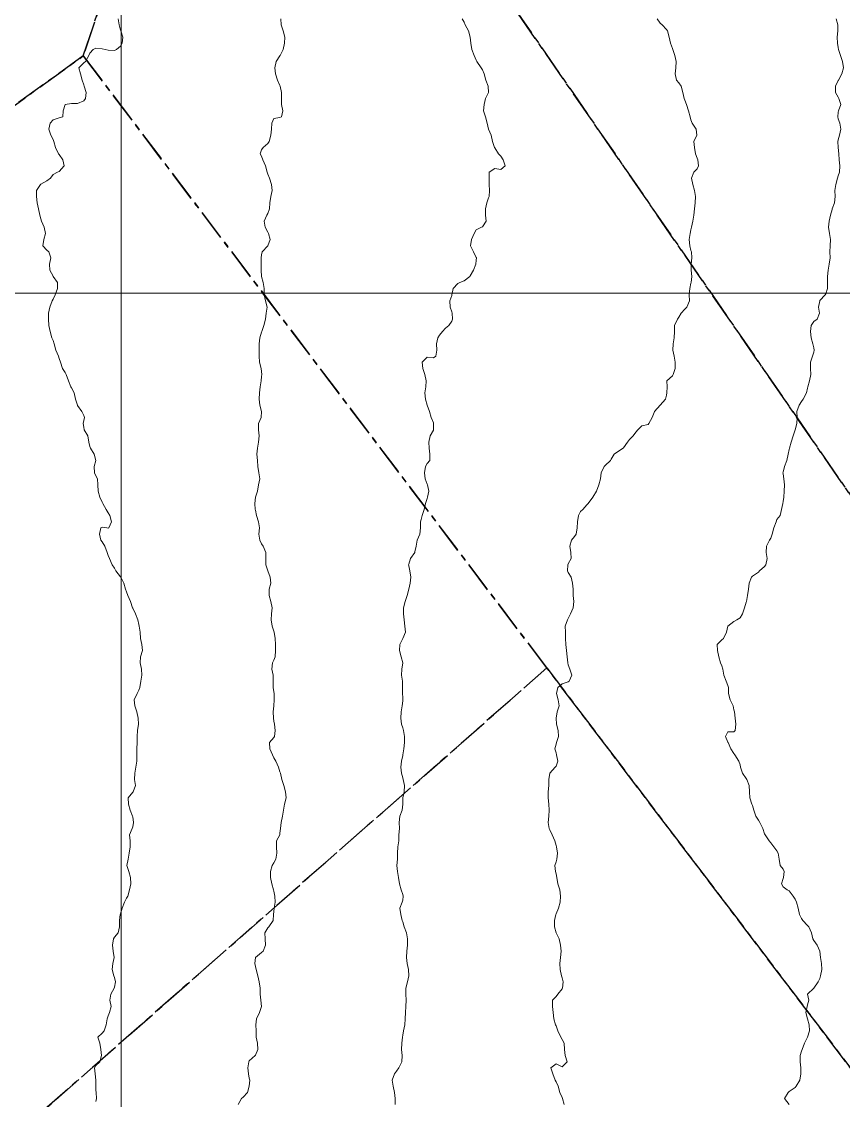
# Model space of a CAD drawing. Header units: centimetres. Extents: x 0 to 642158, y -847 to 649707.
# Drawn here: x 616558.7 to 616625.7, y 620521.6 to 620609.5 of the extents above; entities that cross this region are included whole.
import ezdxf

# ---------------------------------------------------------------- set-up
doc = ezdxf.new("R2010")
doc.units = ezdxf.units.CM
doc.header["$MEASUREMENT"] = 0
doc.linetypes.add('CENTERX2', pattern=[4, 2.5, -0.5, 0.5, -0.5])
doc.layers.add('MEV_grille', color=254, linetype='Continuous', lineweight=9)
doc.layers.add('WAL_topographie 0.5', color=253, linetype='Continuous', lineweight=20)
doc.layers.add('SPW_parcellaire cadastral', color=7, linetype='CENTERX2', lineweight=25, true_color=0xff0542)

# ---------------------------------------------------------------- blocks, each defined once
blk = doc.blocks.new('*U114')
at = {"layer": 'MEV_grille', "transparency": 33554687}
blk.add_lwpolyline([(-1338.461, 0), (1338.461, 0)], dxfattribs=at)
blk = doc.blocks.new('*U115')
at = {"layer": 'MEV_grille', "color": 0, "linetype": 'ByBlock', "lineweight": -2, "transparency": 16777216}
blk.add_blockref('*U114', (0, -1800), dxfattribs=at)
blk = doc.blocks.new('*U112')
at = {"layer": 'MEV_grille', "transparency": 33554687}
blk.add_lwpolyline([(0, 1825.476), (0, -1825.476)], dxfattribs=at)
blk = doc.blocks.new('*U113')
at = {"layer": 'MEV_grille', "color": 0, "linetype": 'ByBlock', "lineweight": -2, "transparency": 16777216}
blk.add_blockref('*U112', (1200, 0), dxfattribs=at)

msp = doc.modelspace()

# ---------------------------------------------------------------- linework, layer by layer
at = {"layer": 'SPW_parcellaire cadastral'}
for points in [[(616589.488, 620683.691), (616586.467, 620680.513), (616576.104, 620643.589), (616563.716, 620606.723), (616556.94, 620601.846), (616483.948, 620666.289), (616548.952, 620732.686), (616589.488, 620683.691)], [(616586.467, 620680.513), (616660.015, 620563.348), (616675.379, 620533.18), (616659.621, 620522.549), (616576.104, 620643.589), (616586.467, 620680.513)], [(616576.104, 620643.589), (616659.621, 620522.549), (616640.346, 620505.66), (616601.502, 620556.835), (616563.716, 620606.723), (616576.104, 620643.589)], [(616527.434, 620579.929), (616556.94, 620601.846), (616563.716, 620606.723), (616601.502, 620556.835), (616552.457, 620513.727), (616515.538, 620481.281), (616475.284, 620538.918), (616498.851, 620558.501), (616527.434, 620579.929)], [(616552.457, 620513.727), (616601.502, 620556.835), (616640.346, 620505.66), (616625.107, 620492.31), (616621.716, 620495.845), (616618.025, 620492.45), (616621.268, 620488.95), (616593.857, 620464.968), (616552.457, 620513.727)]]:
    msp.add_lwpolyline(points, dxfattribs=at)
at = {"layer": 'WAL_topographie 0.5'}
for points in [[(616566.563, 620609.75), (616566.65, 620609.25), (616566.75, 620608.817), (616566.768, 620608.75), (616566.941, 620608.25), (616566.875, 620607.75), (616566.75, 620607.521), (616566.425, 620607.25), (616566.25, 620607.163), (616565.75, 620607.196), (616565.5, 620607.25), (616565.25, 620607.307), (616564.75, 620607.359), (616564.531, 620607.25), (616564.25, 620606.929), (616564.176, 620606.75), (616563.9, 620606.25), (616563.75, 620606.156), (616563.344, 620605.75), (616563.479, 620605.25), (616563.62, 620604.75), (616563.75, 620604.368), (616563.786, 620604.25), (616563.939, 620603.75), (616563.895, 620603.25), (616563.75, 620603.054), (616563.25, 620602.85), (616562.75, 620602.838), (616562.25, 620602.75), (616562.25, 620602.75), (616562.083, 620602.25), (616562.062, 620601.75), (616561.75, 620601.669), (616561.25, 620601.507), (616561.031, 620601.25), (616560.902, 620600.75), (616561.067, 620600.25), (616561.25, 620599.912), (616561.326, 620599.75), (616561.461, 620599.25), (616561.694, 620598.75), (616561.75, 620598.672), (616562.037, 620598.25), (616562.169, 620597.75), (616561.75, 620597.286), (616561.607, 620597.25), (616561.25, 620597.058), (616561.05, 620596.75), (616560.75, 620596.528), (616560.25, 620596.263), (616560.237, 620596.25), (616559.912, 620595.75), (616559.891, 620595.25), (616559.957, 620594.75), (616560.071, 620594.25), (616560.172, 620593.75), (616560.25, 620593.438), (616560.308, 620593.25), (616560.536, 620592.75), (616560.637, 620592.25), (616560.508, 620591.75), (616560.409, 620591.25), (616560.75, 620590.875), (616560.906, 620590.75), (616561.071, 620590.25), (616560.958, 620589.75), (616560.993, 620589.25), (616561.25, 620588.776), (616561.271, 620588.75), (616561.615, 620588.25), (616561.605, 620587.75), (616561.422, 620587.25), (616561.25, 620586.906), (616561.172, 620586.75), (616560.98, 620586.25), (616560.883, 620585.75), (616560.869, 620585.25), (616560.909, 620584.75), (616561.018, 620584.25), (616561.154, 620583.75), (616561.25, 620583.523), (616561.341, 620583.25), (616561.483, 620582.75), (616561.692, 620582.25), (616561.75, 620582.071), (616561.862, 620581.75), (616562.016, 620581.25), (616562.25, 620580.924), (616562.332, 620580.75), (616562.521, 620580.25), (616562.704, 620579.75), (616562.75, 620579.663), (616562.976, 620579.25), (616563.094, 620578.75), (616563.237, 620578.25), (616563.25, 620578.226), (616563.607, 620577.75), (616563.75, 620577.417), (616563.806, 620577.25), (616563.75, 620577), (616563.703, 620576.75), (616563.75, 620576.464), (616563.792, 620576.25), (616564.083, 620575.75), (616564.161, 620575.25), (616564.25, 620574.893), (616564.292, 620574.75), (616564.602, 620574.25), (616564.73, 620573.75), (616564.605, 620573.25), (616564.639, 620572.75), (616564.75, 620572.5), (616564.865, 620572.25), (616564.902, 620571.75), (616564.933, 620571.25), (616565.076, 620570.75), (616565.25, 620570.353), (616565.314, 620570.25), (616565.59, 620569.75), (616565.75, 620569.482), (616565.87, 620569.25), (616566.013, 620568.75), (616565.788, 620568.25), (616565.75, 620568.23), (616565.65, 620568.25), (616565.25, 620568.319), (616565.15, 620568.25), (616565.039, 620567.75), (616565.148, 620567.25), (616565.25, 620567.105), (616565.484, 620566.75), (616565.665, 620566.25), (616565.75, 620566), (616565.848, 620565.75), (616566.083, 620565.25), (616566.25, 620564.96), (616566.38, 620564.75), (616566.75, 620564.276), (616566.772, 620564.25), (616567.025, 620563.75), (616567.156, 620563.25), (616567.25, 620563.033), (616567.36, 620562.75), (616567.565, 620562.25), (616567.732, 620561.75), (616567.75, 620561.708), (616567.966, 620561.25), (616568.172, 620560.75), (616568.25, 620560.387), (616568.281, 620560.25), (616568.344, 620559.75), (616568.386, 620559.25), (616568.484, 620558.75), (616568.544, 620558.25), (616568.393, 620557.75), (616568.358, 620557.25), (616568.468, 620556.75), (616568.478, 620556.25), (616568.395, 620555.75), (616568.339, 620555.25), (616568.25, 620555.041), (616568.104, 620554.75), (616567.861, 620554.25), (616567.912, 620553.75), (616568.079, 620553.25), (616568.204, 620552.75), (616568.213, 620552.25), (616568.125, 620551.75), (616568.1, 620551.25), (616568.117, 620550.75), (616568.095, 620550.25), (616568.089, 620549.75), (616568.089, 620549.25), (616568.009, 620548.75), (616567.911, 620548.25), (616567.88, 620547.75), (616567.967, 620547.25), (616567.792, 620546.75), (616567.75, 620546.714), (616567.379, 620546.25), (616567.402, 620545.75), (616567.55, 620545.25), (616567.739, 620544.75), (616567.75, 620544.694), (616567.816, 620544.25), (616567.75, 620543.886), (616567.694, 620543.75), (616567.49, 620543.25), (616567.53, 620542.75), (616567.54, 620542.25), (616567.453, 620541.75), (616567.371, 620541.25), (616567.279, 620540.75), (616567.437, 620540.25), (616567.574, 620539.75), (616567.603, 620539.25), (616567.492, 620538.75), (616567.336, 620538.25), (616567.25, 620538.074), (616567.088, 620537.75), (616566.885, 620537.25), (616566.75, 620536.796), (616566.737, 620536.75), (616566.659, 620536.25), (616566.659, 620535.75), (616566.55, 620535.25), (616566.25, 620534.904), (616566.185, 620534.75), (616566.099, 620534.25), (616566.15, 620533.75), (616566.226, 620533.25), (616566.135, 620532.75), (616566.058, 620532.25), (616566.21, 620531.75), (616566.25, 620531.6), (616566.33, 620531.25), (616566.25, 620530.812), (616566.235, 620530.75), (616565.974, 620530.25), (616565.88, 620529.75), (616565.991, 620529.25), (616565.856, 620528.75), (616565.75, 620528.481), (616565.656, 620528.25), (616565.594, 620527.75), (616565.406, 620527.25), (616565.25, 620527.071), (616564.904, 620526.75), (616565.071, 620526.25), (616565.144, 620525.75), (616565.2, 620525.25), (616565.073, 620524.75), (616564.75, 620524.427), (616564.63, 620524.25), (616564.684, 620523.75), (616564.728, 620523.25), (616564.727, 620522.75), (616564.75, 620522.417), (616564.759, 620522.25), (616564.783, 620521.75), (616564.75, 620521.5)], [(616579.809, 620609.75), (616579.836, 620609.25), (616580, 620608.75), (616580.157, 620608.25), (616580.125, 620607.75), (616580.01, 620607.25), (616579.772, 620606.75), (616579.75, 620606.725), (616579.433, 620606.25), (616579.335, 620605.75), (616579.38, 620605.25), (616579.54, 620604.75), (616579.75, 620604.294), (616579.77, 620604.25), (616579.873, 620603.75), (616579.861, 620603.25), (616579.861, 620602.75), (616579.99, 620602.25), (616579.861, 620601.75), (616579.75, 620601.691), (616579.25, 620601.613), (616579.076, 620601.25), (616579.066, 620600.75), (616579.015, 620600.25), (616578.875, 620599.75), (616578.75, 620599.583), (616578.387, 620599.25), (616578.25, 620599.062), (616578.146, 620598.75), (616578.25, 620598.542), (616578.363, 620598.25), (616578.574, 620597.75), (616578.696, 620597.25), (616578.75, 620597.092), (616578.891, 620596.75), (616579.067, 620596.25), (616579.112, 620595.75), (616579, 620595.25), (616578.93, 620594.75), (616578.905, 620594.25), (616578.75, 620593.875), (616578.675, 620593.75), (616578.464, 620593.25), (616578.538, 620592.75), (616578.75, 620592.361), (616578.813, 620592.25), (616578.944, 620591.75), (616578.75, 620591.25), (616578.75, 620591.25), (616578.3, 620590.75), (616578.25, 620590.5), (616578.213, 620590.25), (616578.22, 620589.75), (616578.217, 620589.25), (616578.25, 620588.75), (616578.25, 620588.75), (616578.384, 620588.25), (616578.448, 620587.75), (616578.471, 620587.25), (616578.577, 620586.75), (616578.697, 620586.25), (616578.63, 620585.75), (616578.563, 620585.25), (616578.432, 620584.75), (616578.268, 620584.25), (616578.25, 620584.204), (616578.115, 620583.75), (616578.053, 620583.25), (616578.062, 620582.75), (616578.05, 620582.25), (616578.083, 620581.75), (616578.219, 620581.25), (616578.25, 620581), (616578.267, 620580.75), (616578.25, 620580.583), (616578.218, 620580.25), (616578.128, 620579.75), (616578.069, 620579.25), (616578.044, 620578.75), (616578.114, 620578.25), (616578.233, 620577.75), (616578.21, 620577.25), (616578, 620576.75), (616578, 620576.25), (616578.053, 620575.75), (616578.012, 620575.25), (616577.921, 620574.75), (616577.85, 620574.25), (616577.93, 620573.75), (616577.95, 620573.25), (616578.036, 620572.75), (616578.1, 620572.25), (616578.008, 620571.75), (616577.926, 620571.25), (616577.75, 620570.75), (616577.75, 620570.75), (616577.687, 620570.25), (616577.737, 620569.75), (616577.75, 620569.7), (616577.848, 620569.25), (616578.012, 620568.75), (616578.088, 620568.25), (616578.027, 620567.75), (616578.103, 620567.25), (616578.25, 620566.962), (616578.372, 620566.75), (616578.583, 620566.25), (616578.606, 620565.75), (616578.607, 620565.25), (616578.75, 620564.75), (616578.75, 620564.75), (616578.942, 620564.25), (616579, 620563.75), (616578.881, 620563.25), (616578.875, 620562.75), (616578.994, 620562.25), (616579.113, 620561.75), (616579.068, 620561.25), (616579.023, 620560.75), (616579.109, 620560.25), (616579.25, 620559.827), (616579.279, 620559.75), (616579.366, 620559.25), (616579.375, 620558.75), (616579.391, 620558.25), (616579.368, 620557.75), (616579.25, 620557.483), (616579.141, 620557.25), (616579.079, 620556.75), (616579.202, 620556.25), (616579.185, 620555.75), (616579.182, 620555.25), (616579.25, 620554.893), (616579.276, 620554.75), (616579.285, 620554.25), (616579.25, 620553.75), (616579.25, 620553.75), (616579.194, 620553.25), (616579.21, 620552.75), (616579.25, 620552.5), (616579.296, 620552.25), (616579.365, 620551.75), (616579.311, 620551.25), (616579.25, 620551.181), (616578.893, 620550.75), (616578.919, 620550.25), (616579.128, 620549.75), (616579.25, 620549.519), (616579.409, 620549.25), (616579.636, 620548.75), (616579.75, 620548.375), (616579.784, 620548.25), (616579.901, 620547.75), (616580.056, 620547.25), (616580.202, 620546.75), (616580.25, 620546.25), (616580.25, 620546.25), (616580.25, 620546.25), (616580.125, 620545.75), (616580.036, 620545.25), (616579.944, 620544.75), (616579.842, 620544.25), (616579.791, 620543.75), (616579.75, 620543.375), (616579.725, 620543.25), (616579.475, 620542.75), (616579.464, 620542.25), (616579.5, 620541.75), (616579.4, 620541.25), (616579.25, 620540.95), (616579.117, 620540.75), (616578.975, 620540.25), (616578.97, 620539.75), (616579.091, 620539.25), (616579.228, 620538.75), (616579.25, 620538.639), (616579.333, 620538.25), (616579.364, 620537.75), (616579.277, 620537.25), (616579.25, 620537), (616579.221, 620536.75), (616579.196, 620536.25), (616578.85, 620535.75), (616578.75, 620535.667), (616578.516, 620535.25), (616578.529, 620534.75), (616578.565, 620534.25), (616578.369, 620533.75), (616578.25, 620533.636), (616577.75, 620533.25), (616577.75, 620533.25), (616577.694, 620532.75), (616577.75, 620532.5), (616577.805, 620532.25), (616577.937, 620531.75), (616578.065, 620531.25), (616578.13, 620530.75), (616578.139, 620530.25), (616578.187, 620529.75), (616578.25, 620529.25), (616578.25, 620529.25), (616578.25, 620529.25), (616578.074, 620528.75), (616577.845, 620528.25), (616577.788, 620527.75), (616577.801, 620527.25), (616577.802, 620526.75), (616577.904, 620526.25), (616577.941, 620525.75), (616577.75, 620525.286), (616577.721, 620525.25), (616577.25, 620524.806), (616577.214, 620524.75), (616577.13, 620524.25), (616577.189, 620523.75), (616577.25, 620523.417), (616577.279, 620523.25), (616577.25, 620522.75), (616577.25, 620522.75), (616577.11, 620522.25), (616576.75, 620521.859), (616576.603, 620521.75), (616576.343, 620521.25)], [(616594.592, 620609.75), (616594.75, 620609.478), (616594.85, 620609.25), (616595.107, 620608.75), (616595.25, 620608.25), (616595.25, 620608.25), (616595.292, 620607.75), (616595.375, 620607.25), (616595.566, 620606.75), (616595.75, 620606.361), (616595.787, 620606.25), (616596.136, 620605.75), (616596.25, 620605.583), (616596.397, 620605.25), (616596.538, 620604.75), (616596.706, 620604.25), (616596.75, 620603.75), (616596.75, 620603.75), (616596.75, 620603.75), (616596.5, 620603.25), (616596.386, 620602.75), (616596.35, 620602.25), (616596.5, 620601.75), (616596.625, 620601.25), (616596.75, 620600.75), (616596.75, 620600.75), (616596.958, 620600.25), (616597.083, 620599.75), (616597.234, 620599.25), (616597.25, 620599.221), (616597.57, 620598.75), (616597.75, 620598.554), (616597.95, 620598.25), (616598.107, 620597.75), (616597.75, 620597.462), (616597.25, 620597.538), (616596.798, 620597.25), (616596.811, 620596.75), (616596.807, 620596.25), (616596.833, 620595.75), (616596.8, 620595.25), (616596.75, 620595.139), (616596.62, 620594.75), (616596.509, 620594.25), (616596.51, 620593.75), (616596.563, 620593.25), (616596.25, 620592.795), (616596.179, 620592.75), (616595.75, 620592.536), (616595.583, 620592.25), (616595.37, 620591.75), (616595.273, 620591.25), (616595.521, 620590.75), (616595.75, 620590.292), (616595.769, 620590.25), (616595.75, 620590.083), (616595.714, 620589.75), (616595.53, 620589.25), (616595.25, 620588.783), (616595.222, 620588.75), (616594.75, 620588.38), (616594.417, 620588.25), (616594.25, 620588.167), (616593.875, 620587.75), (616593.766, 620587.25), (616593.75, 620587.2), (616593.6, 620586.75), (616593.629, 620586.25), (616593.75, 620585.861), (616593.781, 620585.75), (616593.819, 620585.25), (616593.75, 620585.096), (616593.5, 620584.75), (616593.25, 620584.536), (616592.989, 620584.25), (616592.75, 620583.961), (616592.621, 620583.75), (616592.507, 620583.25), (616592.544, 620582.75), (616592.44, 620582.25), (616592.25, 620582.107), (616591.75, 620582.179), (616591.336, 620581.75), (616591.405, 620581.25), (616591.56, 620580.75), (616591.664, 620580.25), (616591.629, 620579.75), (616591.55, 620579.25), (616591.612, 620578.75), (616591.75, 620578.25), (616591.75, 620578.25), (616591.926, 620577.75), (616592.076, 620577.25), (616592.25, 620576.806), (616592.272, 620576.75), (616592.263, 620576.25), (616592.25, 620576.219), (616591.991, 620575.75), (616591.895, 620575.25), (616591.898, 620574.75), (616591.958, 620574.25), (616591.95, 620573.75), (616591.75, 620573.5), (616591.614, 620573.25), (616591.531, 620572.75), (616591.583, 620572.25), (616591.75, 620571.821), (616591.777, 620571.75), (616591.882, 620571.25), (616591.779, 620570.75), (616591.75, 620570.65), (616591.621, 620570.25), (616591.491, 620569.75), (616591.339, 620569.25), (616591.25, 620568.938), (616591.202, 620568.75), (616591.2, 620568.25), (616591.135, 620567.75), (616590.922, 620567.25), (616590.853, 620566.75), (616590.75, 620566.312), (616590.733, 620566.25), (616590.391, 620565.75), (616590.25, 620565.3), (616590.238, 620565.25), (616590.25, 620565.167), (616590.321, 620564.75), (616590.411, 620564.25), (616590.363, 620563.75), (616590.25, 620563.25), (616590.25, 620563.25), (616590.116, 620562.75), (616589.942, 620562.25), (616589.825, 620561.75), (616589.813, 620561.25), (616589.868, 620560.75), (616589.929, 620560.25), (616589.97, 620559.75), (616589.75, 620559.25), (616589.75, 620559.25), (616589.511, 620558.75), (616589.485, 620558.25), (616589.618, 620557.75), (616589.75, 620557.25), (616589.75, 620557.25), (616589.75, 620557.25), (616589.676, 620556.75), (616589.662, 620556.25), (616589.728, 620555.75), (616589.728, 620555.25), (616589.727, 620554.75), (616589.75, 620554.417), (616589.764, 620554.25), (616589.75, 620554.15), (616589.708, 620553.75), (616589.628, 620553.25), (616589.611, 620552.75), (616589.667, 620552.25), (616589.75, 620551.95), (616589.817, 620551.75), (616589.912, 620551.25), (616589.89, 620550.75), (616589.844, 620550.25), (616589.761, 620549.75), (616589.75, 620549.694), (616589.655, 620549.25), (616589.601, 620548.75), (616589.643, 620548.25), (616589.75, 620547.875), (616589.785, 620547.75), (616589.887, 620547.25), (616589.875, 620546.75), (616589.75, 620546.25), (616589.75, 620545.75), (616589.75, 620545.75), (616589.696, 620545.25), (616589.513, 620544.75), (616589.47, 620544.25), (616589.481, 620543.75), (616589.444, 620543.25), (616589.431, 620542.75), (616589.365, 620542.25), (616589.316, 620541.75), (616589.341, 620541.25), (616589.281, 620540.75), (616589.318, 620540.25), (616589.42, 620539.75), (616589.486, 620539.25), (616589.616, 620538.75), (616589.75, 620538.383), (616589.786, 620538.25), (616589.75, 620537.917), (616589.71, 620537.75), (616589.52, 620537.25), (616589.593, 620536.75), (616589.716, 620536.25), (616589.75, 620536.139), (616589.88, 620535.75), (616590.063, 620535.25), (616590.143, 620534.75), (616590.132, 620534.25), (616590.099, 620533.75), (616590.071, 620533.25), (616590.122, 620532.75), (616590.228, 620532.25), (616590.25, 620531.75), (616590.25, 620531.75), (616590.25, 620531.75), (616590.132, 620531.25), (616590.007, 620530.75), (616590.013, 620530.25), (616590.021, 620529.75), (616590.008, 620529.25), (616589.977, 620528.75), (616589.96, 620528.25), (616589.922, 620527.75), (616589.804, 620527.25), (616589.75, 620526.917), (616589.728, 620526.75), (616589.683, 620526.25), (616589.667, 620525.75), (616589.709, 620525.25), (616589.674, 620524.75), (616589.45, 620524.25), (616589.25, 620523.977), (616589.071, 620523.75), (616588.903, 620523.25), (616588.963, 620522.75), (616589.071, 620522.25), (616589.144, 620521.75), (616589.131, 620521.25)], [(616610.493, 620609.75), (616610.75, 620609.396), (616610.896, 620609.25), (616611.25, 620608.881), (616611.323, 620608.75), (616611.471, 620608.25), (616611.583, 620607.75), (616611.75, 620607.312), (616611.767, 620607.25), (616611.924, 620606.75), (616612.054, 620606.25), (616612.018, 620605.75), (616611.953, 620605.25), (616612.077, 620604.75), (616612.25, 620604.523), (616612.444, 620604.25), (616612.591, 620603.75), (616612.694, 620603.25), (616612.75, 620603.111), (616612.888, 620602.75), (616613.052, 620602.25), (616613.187, 620601.75), (616613.25, 620601.519), (616613.342, 620601.25), (616613.662, 620600.75), (616613.717, 620600.25), (616613.493, 620599.75), (616613.537, 620599.25), (616613.628, 620598.75), (616613.75, 620598.383), (616613.798, 620598.25), (616613.865, 620597.75), (616613.75, 620597.513), (616613.472, 620597.25), (616613.283, 620596.75), (616613.386, 620596.25), (616613.53, 620595.75), (616613.607, 620595.25), (616613.592, 620594.75), (616613.537, 620594.25), (616613.479, 620593.75), (616613.406, 620593.25), (616613.297, 620592.75), (616613.25, 620592.536), (616613.183, 620592.25), (616613.099, 620591.75), (616613.144, 620591.25), (616613.25, 620590.861), (616613.278, 620590.75), (616613.316, 620590.25), (616613.277, 620589.75), (616613.274, 620589.25), (616613.307, 620588.75), (616613.263, 620588.25), (616613.25, 620588.194), (616613.147, 620587.75), (616613.099, 620587.25), (616613.121, 620586.75), (616612.911, 620586.25), (616612.75, 620586.077), (616612.457, 620585.75), (616612.25, 620585.434), (616612.144, 620585.25), (616611.917, 620584.75), (616611.917, 620584.25), (616611.866, 620583.75), (616611.788, 620583.25), (616611.78, 620582.75), (616611.888, 620582.25), (616611.966, 620581.75), (616611.948, 620581.25), (616611.809, 620580.75), (616611.75, 620580.645), (616611.281, 620580.25), (616611.295, 620579.75), (616611.283, 620579.25), (616611.25, 620579.062), (616611.179, 620578.75), (616610.75, 620578.25), (616610.75, 620578.25), (616610.28, 620577.75), (616610.25, 620577.667), (616610.083, 620577.25), (616609.821, 620576.75), (616609.75, 620576.685), (616609.25, 620576.583), (616608.917, 620576.25), (616608.75, 620576.063), (616608.541, 620575.75), (616608.25, 620575.446), (616608.077, 620575.25), (616607.75, 620574.778), (616607.725, 620574.75), (616607.25, 620574.444), (616606.989, 620574.25), (616606.75, 620573.857), (616606.69, 620573.75), (616606.25, 620573.327), (616606.179, 620573.25), (616605.926, 620572.75), (616605.87, 620572.25), (616605.75, 620571.75), (616605.75, 620571.75), (616605.56, 620571.25), (616605.25, 620570.75), (616605.25, 620570.75), (616604.861, 620570.25), (616604.75, 620570.132), (616604.425, 620569.75), (616604.25, 620569.583), (616604.094, 620569.25), (616604, 620568.75), (616603.981, 620568.25), (616603.883, 620567.75), (616603.75, 620567.56), (616603.5, 620567.25), (616603.379, 620566.75), (616603.453, 620566.25), (616603.476, 620565.75), (616603.25, 620565.313), (616603.215, 620565.25), (616603.189, 620564.75), (616603.25, 620564.625), (616603.477, 620564.25), (616603.598, 620563.75), (616603.633, 620563.25), (616603.652, 620562.75), (616603.71, 620562.25), (616603.635, 620561.75), (616603.423, 620561.25), (616603.25, 620560.875), (616603.182, 620560.75), (616602.988, 620560.25), (616603.03, 620559.75), (616603.02, 620559.25), (616603.039, 620558.75), (616603.104, 620558.25), (616603.144, 620557.75), (616603.2, 620557.25), (616603.25, 620557.1), (616603.385, 620556.75), (616603.536, 620556.25), (616603.313, 620555.75), (616603.25, 620555.694), (616602.75, 620555.54), (616602.383, 620555.25), (616602.294, 620554.75), (616602.417, 620554.25), (616602.5, 620553.75), (616602.354, 620553.25), (616602.25, 620552.75), (616602.283, 620552.25), (616602.411, 620551.75), (616602.46, 620551.25), (616602.28, 620550.75), (616602.25, 620550.625), (616602.153, 620550.25), (616602.25, 620549.917), (616602.297, 620549.75), (616602.405, 620549.25), (616602.25, 620548.841), (616602.179, 620548.75), (616601.75, 620548.25), (616601.75, 620548.25), (616601.675, 620547.75), (616601.662, 620547.25), (616601.608, 620546.75), (616601.614, 620546.25), (616601.661, 620545.75), (616601.687, 620545.25), (616601.669, 620544.75), (616601.619, 620544.25), (616601.696, 620543.75), (616601.75, 620543.637), (616601.943, 620543.25), (616602.148, 620542.75), (616602.25, 620542.375), (616602.282, 620542.25), (616602.358, 620541.75), (616602.321, 620541.25), (616602.25, 620541.028), (616602.164, 620540.75), (616602.198, 620540.25), (616602.25, 620540.062), (616602.31, 620539.75), (616602.398, 620539.25), (616602.55, 620538.75), (616602.625, 620538.25), (616602.577, 620537.75), (616602.442, 620537.25), (616602.25, 620536.796), (616602.233, 620536.75), (616602.137, 620536.25), (616602.117, 620535.75), (616602.25, 620535.25), (616602.25, 620535.25), (616602.5, 620534.75), (616602.602, 620534.25), (616602.667, 620533.75), (616602.621, 620533.25), (616602.553, 620532.75), (616602.578, 620532.25), (616602.702, 620531.75), (616602.75, 620531.583), (616602.821, 620531.25), (616602.769, 620530.75), (616602.75, 620530.7), (616602.404, 620530.25), (616602.25, 620530.05), (616601.95, 620529.75), (616601.975, 620529.25), (616602.008, 620528.75), (616602.075, 620528.25), (616602.217, 620527.75), (616602.25, 620527.667), (616602.4, 620527.25), (616602.643, 620526.75), (616602.75, 620526.546), (616602.901, 620526.25), (616602.944, 620525.75), (616602.987, 620525.25), (616603.145, 620524.75), (616602.75, 620524.333), (616602.25, 620524.568), (616601.838, 620524.25), (616601.982, 620523.75), (616602.179, 620523.25), (616602.25, 620523.115), (616602.42, 620522.75), (616602.568, 620522.25), (616602.75, 620521.833), (616602.786, 620521.75), (616602.917, 620521.25)], [(616625.095, 620609.75), (616625.21, 620609.25), (616625.222, 620608.75), (616625.156, 620608.25), (616625.191, 620607.75), (616625.25, 620607.417), (616625.279, 620607.25), (616625.448, 620606.75), (616625.602, 620606.25), (616625.671, 620605.75), (616625.546, 620605.25), (616625.267, 620604.75), (616625.25, 620604.714), (616625.04, 620604.25), (616625.033, 620603.75), (616625.25, 620603.344), (616625.304, 620603.25), (616625.467, 620602.75), (616625.276, 620602.25), (616625.25, 620602.125), (616625.207, 620601.75), (616625.25, 620601.583), (616625.386, 620601.25), (616625.464, 620600.75), (616625.361, 620600.25), (616625.25, 620599.875), (616625.213, 620599.75), (616625.25, 620599.25), (616625.25, 620599.25), (616625.313, 620598.75), (616625.327, 620598.25), (616625.391, 620597.75), (616625.363, 620597.25), (616625.25, 620596.932), (616625.187, 620596.75), (616625.047, 620596.25), (616624.985, 620595.75), (616625.009, 620595.25), (616624.933, 620594.75), (616624.765, 620594.25), (616624.75, 620594.212), (616624.617, 620593.75), (616624.5, 620593.25), (616624.446, 620592.75), (616624.529, 620592.25), (616624.625, 620591.75), (616624.583, 620591.25), (616624.553, 620590.75), (616624.602, 620590.25), (616624.524, 620589.75), (616624.429, 620589.25), (616624.372, 620588.75), (616624.37, 620588.25), (616624.382, 620587.75), (616624.25, 620587.341), (616624.187, 620587.25), (616623.75, 620586.783), (616623.739, 620586.75), (616623.652, 620586.25), (616623.717, 620585.75), (616623.54, 620585.25), (616623.25, 620585.06), (616623.031, 620584.75), (616622.984, 620584.25), (616623.05, 620583.75), (616623.186, 620583.25), (616623.25, 620582.932), (616623.283, 620582.75), (616623.25, 620582.583), (616623.163, 620582.25), (616623, 620581.75), (616622.982, 620581.25), (616623.011, 620580.75), (616622.912, 620580.25), (616622.765, 620579.75), (616622.75, 620579.65), (616622.676, 620579.25), (616622.383, 620578.75), (616622.25, 620578.55), (616622.056, 620578.25), (616621.871, 620577.75), (616621.899, 620577.25), (616621.884, 620576.75), (616621.75, 620576.25), (616621.75, 620576.25), (616621.569, 620575.75), (616621.417, 620575.25), (616621.27, 620574.75), (616621.25, 620574.639), (616621.174, 620574.25), (616621.073, 620573.75), (616620.88, 620573.25), (616620.75, 620572.788), (616620.74, 620572.75), (616620.75, 620572.667), (616620.806, 620572.25), (616620.883, 620571.75), (616620.848, 620571.25), (616620.81, 620570.75), (616620.75, 620570.393), (616620.723, 620570.25), (616620.625, 620569.75), (616620.525, 620569.25), (616620.25, 620568.927), (616620.18, 620568.75), (616620.014, 620568.25), (616619.872, 620567.75), (616619.75, 620567.427), (616619.635, 620567.25), (616619.391, 620566.75), (616619.375, 620566.25), (616619.466, 620565.75), (616619.346, 620565.25), (616619.25, 620565.114), (616618.821, 620564.75), (616618.75, 620564.645), (616618.25, 620564.313), (616618.182, 620564.25), (616617.989, 620563.75), (616617.942, 620563.25), (616617.861, 620562.75), (616617.771, 620562.25), (616617.75, 620562.204), (616617.618, 620561.75), (616617.448, 620561.25), (616617.25, 620560.91), (616616.984, 620560.75), (616616.75, 620560.629), (616616.25, 620560.25), (616616.25, 620560.25), (616616.143, 620559.75), (616615.887, 620559.25), (616615.75, 620559.13), (616615.385, 620558.75), (616615.403, 620558.25), (616615.517, 620557.75), (616615.661, 620557.25), (616615.75, 620557), (616615.837, 620556.75), (616615.913, 620556.25), (616616.107, 620555.75), (616616.25, 620555.417), (616616.308, 620555.25), (616616.318, 620554.75), (616616.432, 620554.25), (616616.674, 620553.75), (616616.75, 620553.438), (616616.787, 620553.25), (616616.839, 620552.75), (616616.917, 620552.25), (616616.861, 620551.75), (616616.75, 620551.645), (616616.25, 620551.643), (616616.073, 620551.25), (616616.25, 620550.792), (616616.27, 620550.75), (616616.507, 620550.25), (616616.75, 620549.864), (616616.833, 620549.75), (616617.159, 620549.25), (616617.25, 620548.95), (616617.29, 620548.75), (616617.444, 620548.25), (616617.75, 620547.837), (616617.801, 620547.75), (616617.981, 620547.25), (616618.031, 620546.75), (616618.044, 620546.25), (616618.21, 620545.75), (616618.25, 620545.625), (616618.361, 620545.25), (616618.529, 620544.75), (616618.75, 620544.437), (616618.857, 620544.25), (616619.096, 620543.75), (616619.25, 620543.321), (616619.285, 620543.25), (616619.631, 620542.75), (616619.75, 620542.594), (616619.989, 620542.25), (616620.25, 620541.934), (616620.363, 620541.75), (616620.43, 620541.25), (616620.531, 620540.75), (616620.75, 620540.432), (616620.85, 620540.25), (616620.781, 620539.75), (616620.75, 620539.679), (616620.639, 620539.25), (616620.75, 620539), (616621.083, 620538.75), (616621.25, 620538.662), (616621.568, 620538.25), (616621.75, 620537.983), (616621.847, 620537.75), (616621.975, 620537.25), (616622.095, 620536.75), (616622.25, 620536.425), (616622.371, 620536.25), (616622.75, 620535.843), (616622.843, 620535.75), (616623.068, 620535.25), (616623.181, 620534.75), (616623.25, 620534.615), (616623.522, 620534.25), (616623.75, 620533.75), (616623.75, 620533.75), (616623.818, 620533.25), (616623.888, 620532.75), (616623.906, 620532.25), (616623.8, 620531.75), (616623.75, 620531.528), (616623.625, 620531.25), (616623.25, 620530.75), (616623.25, 620530.75), (616622.75, 620530.25), (616622.857, 620529.75), (616622.75, 620529.375), (616622.712, 620529.25), (616622.607, 620528.75), (616622.75, 620528.25), (616622.75, 620528.25), (616622.895, 620527.75), (616622.898, 620527.25), (616622.75, 620526.75), (616622.75, 620526.75), (616622.5, 620526.25), (616622.3, 620525.75), (616622.25, 620525.607), (616622.141, 620525.25), (616622.159, 620524.75), (616622.204, 620524.25), (616622.213, 620523.75), (616622.117, 620523.25), (616621.83, 620522.75), (616621.75, 620522.655), (616621.25, 620522.322), (616621.162, 620522.25), (616620.865, 620521.75), (616621.25, 620521.25)]]:
    msp.add_lwpolyline(points, dxfattribs=at)

# ---------------------------------------------------------------- block references
at = {"layer": 'MEV_grille', "transparency": 33554687}
for name, p in [('*U113', (615366.814, 620593.644)), ('*U115', (616669.481, 622387.381))]:
    msp.add_blockref(name, p, dxfattribs=at)

doc.saveas('drawing.dxf')
